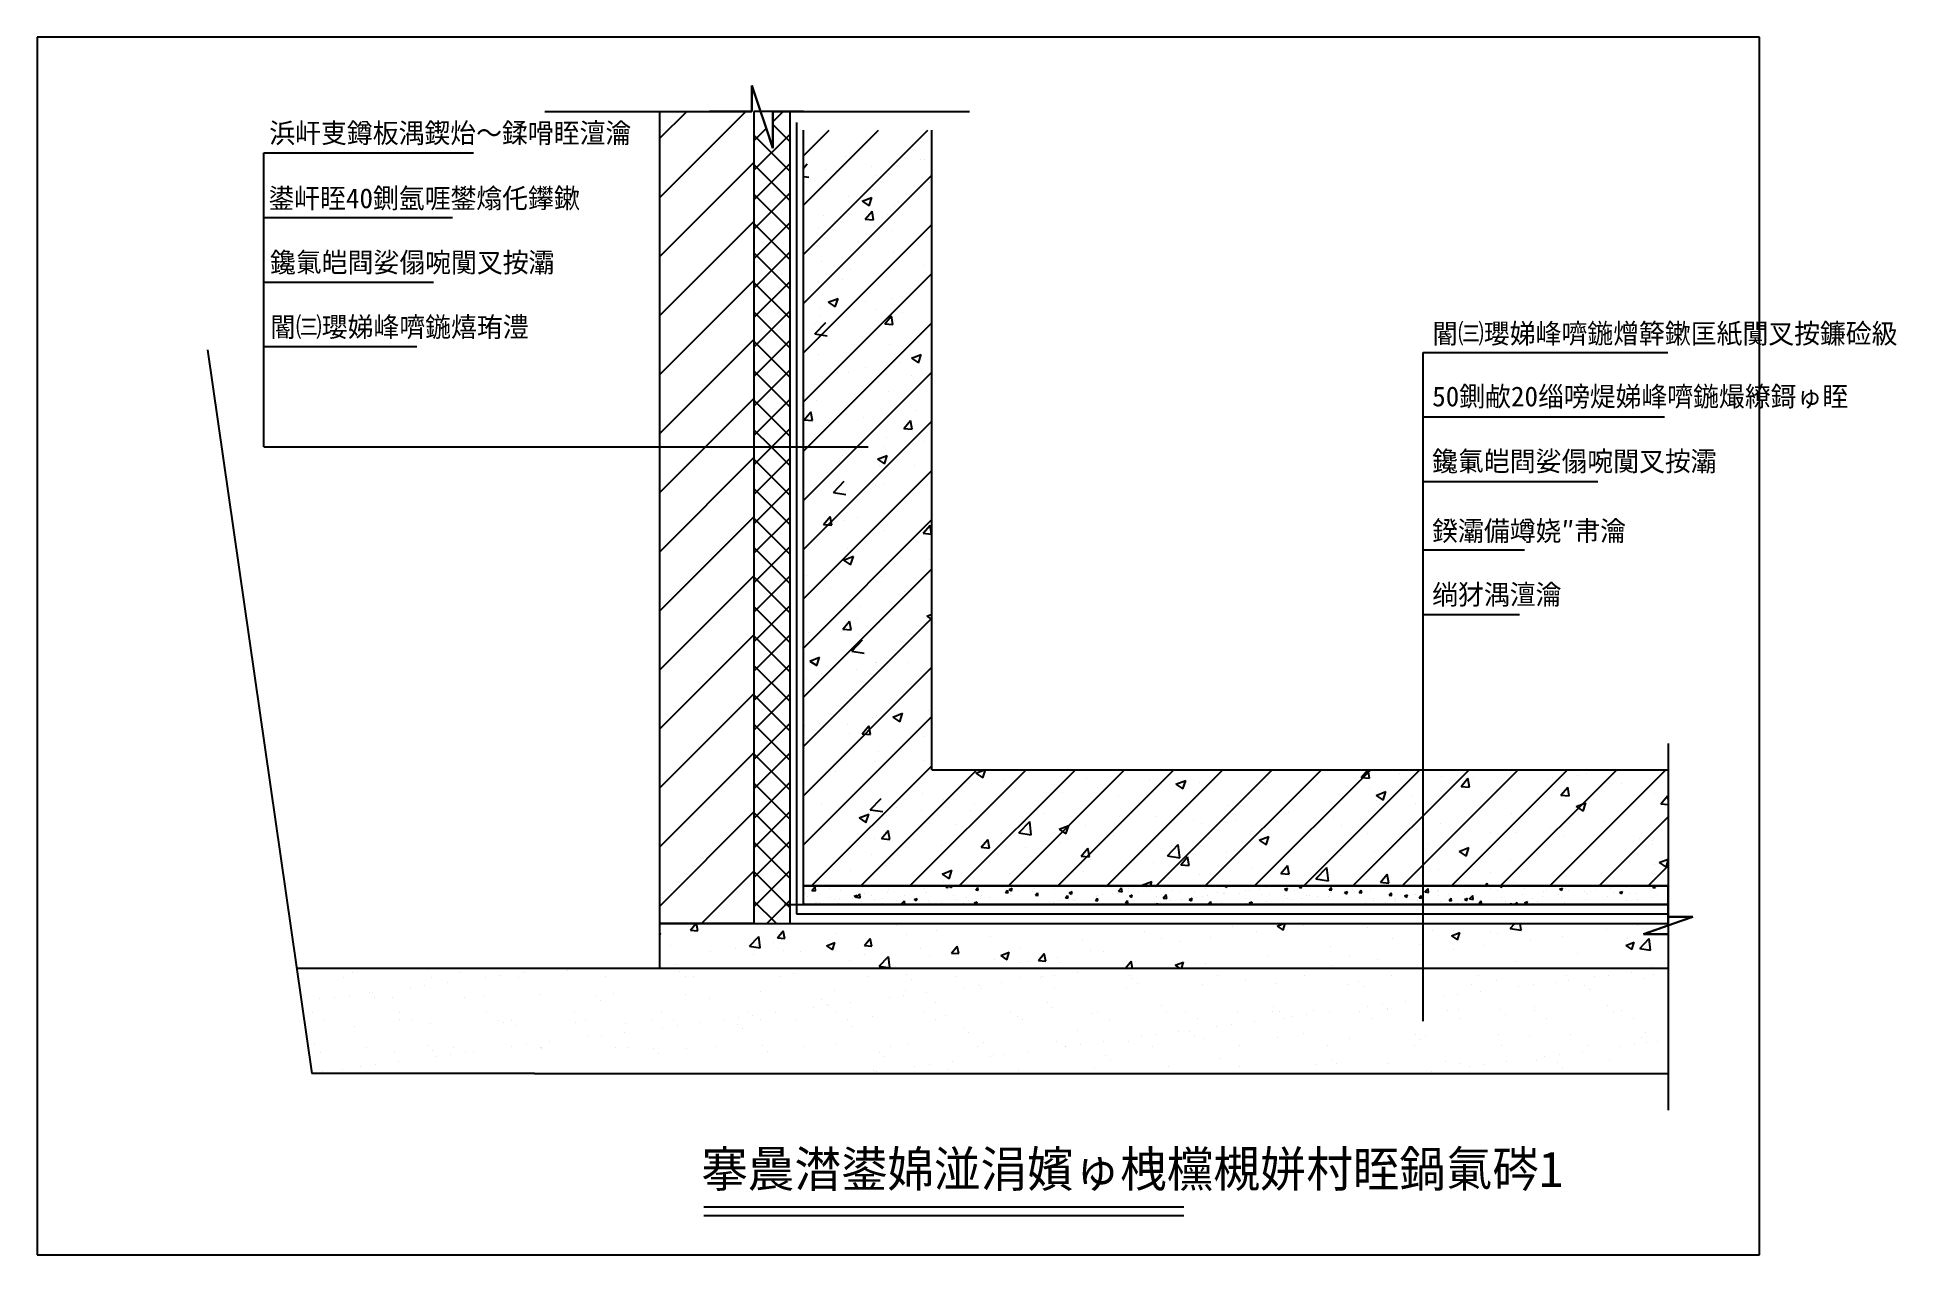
# Model space of a CAD drawing. Header units: metres. Extents: x 0 to 281, y 0 to 184.
import ezdxf

# ---------------------------------------------------------------- set-up
doc = ezdxf.new("R2010")
doc.units = ezdxf.units.M
doc.layers.add(' ', color=7, linetype='Continuous')

msp = doc.modelspace()

# ---------------------------------------------------------------- linework, layer by layer
at = {"layer": ' '}
for p, q in [((34.2, 166.24), (65.84, 166.24)), ((34.2, 121.88), (34.2, 166.24)), ((34.2, 156.5), (62.67, 156.5)), ((34.2, 146.77), (59.78, 146.77)), ((34.2, 137.03), (57.26, 137.03)), ((209.09, 136.16), (245.98, 136.16)), ((209.09, 35.25), (209.09, 136.16)), ((209.09, 126.43), (245.48, 126.43)), ((34.2, 121.88), (125.38, 121.88)), ((209.09, 116.69), (235.42, 116.69)), ((209.09, 106.34), (224.36, 106.34)), ((209.09, 96.6), (223.61, 96.6))]:
    msp.add_line(p, q, dxfattribs=at)
for p, q in [((259.82, 183.71), (0, 183.71)), ((0, 183.71), (0, 0)), ((259.82, 0), (259.82, 183.71)), ((107.83, 172.5), (107.83, 176.44)), ((107.83, 176.44), (110.98, 166.99)), ((109.91, 170.19), (107.83, 176.44)), ((107.83, 176.44), (107.83, 172.5)), ((76.58, 172.5), (107.83, 172.5)), ((93.94, 159.54), (106.92, 172.52)), ((93.94, 168.45), (98.01, 172.52)), ((93.94, 43.22), (93.94, 172.52)), ((104.24, 172.5), (101.4, 172.5)), ((107.07, 172.5), (104.24, 172.5)), ((107.83, 172.5), (107.07, 172.5)), ((108.12, 172.52), (108.12, 49.97)), ((108.12, 172.52), (108.12, 172.52)), ((113.6, 172.52), (108.12, 172.52)), ((108.12, 172.52), (108.12, 121.88)), ((108.12, 172.52), (108.12, 49.97)), ((109.2, 172.31), (109, 172.52)), ((110.98, 172.5), (140.65, 172.5)), ((110.98, 166.99), (110.98, 172.5)), ((110.98, 172.5), (110.98, 166.99)), ((112.75, 172.5), (110.98, 172.5)), ((110.98, 170.92), (112.56, 172.5)), ((115.59, 172.5), (112.75, 172.5)), ((113.6, 172.36), (113.46, 172.5)), ((113.6, 49.97), (113.6, 172.52)), ((113.6, 121.88), (113.6, 172.52)), ((108.12, 168.07), (109.99, 169.94)), ((108.12, 163.63), (113.6, 169.1)), ((113.6, 163.47), (108.12, 168.95)), ((110.98, 166.99), (109.91, 170.19)), ((113.6, 167.92), (110.98, 170.54)), ((114.57, 170.84), (114.57, 51.44)), ((115.59, 55.66), (115.59, 169.7)), ((115.59, 55.66), (115.59, 169.7)), ((115.59, 150.94), (134.34, 169.7)), ((115.59, 158.37), (126.92, 169.7)), ((115.59, 165.79), (119.49, 169.7)), ((126.61, 169.19), (126.61, 169.19)), ((134.96, 73.18), (134.96, 169.7)), ((121.99, 165.73), (121.99, 165.73)), ((93.94, 150.63), (108.12, 164.81)), ((108.12, 159.18), (113.6, 164.65)), ((113.6, 159.03), (108.12, 164.5)), ((115.59, 163.96), (116.18, 164.58)), ((115.59, 143.52), (134.96, 162.89)), ((118.86, 163.79), (118.86, 163.79)), ((120.58, 163.53), (120.58, 163.53)), ((125.83, 164.22), (125.83, 164.22)), ((126.42, 162.91), (126.42, 162.91)), ((129.65, 165.27), (129.65, 165.27)), ((133.2, 165.26), (133.2, 165.26)), ((133.79, 165.27), (133.79, 165.27)), ((108.12, 154.73), (113.6, 160.21)), ((113.6, 154.58), (108.12, 160.05)), ((115.59, 162.71), (116.41, 162.59)), ((134.63, 161.84), (134.63, 161.84)), ((122.38, 159.74), (122.38, 159.74)), ((124.46, 158.96), (125.93, 159.52)), ((124.46, 158.96), (125.5, 158.26)), ((124.93, 156.25), (125.95, 157.46)), ((125.5, 158.26), (125.93, 159.52)), ((126.19, 156.14), (125.95, 157.46)), ((129.39, 158.28), (129.39, 158.28)), ((93.94, 141.72), (108.12, 155.9)), ((108.12, 150.29), (113.6, 155.76)), ((113.6, 150.14), (108.12, 155.61)), ((115.59, 136.09), (134.96, 155.47)), ((117.81, 155.06), (117.81, 155.06)), ((118.61, 156.8), (118.61, 156.8)), ((120.31, 155.94), (120.31, 155.94)), ((124.93, 156.25), (126.19, 156.14)), ((128.26, 156.99), (128.26, 156.99)), ((129.02, 154.59), (129.02, 154.59)), ((108.12, 145.84), (113.6, 151.32)), ((113.6, 145.69), (108.12, 151.16)), ((118.35, 149.81), (118.35, 149.81)), ((122.74, 148.71), (122.74, 148.71)), ((129.13, 151.29), (129.13, 151.29)), ((133.76, 149.31), (133.76, 149.31)), ((93.94, 132.81), (108.12, 147)), ((108.12, 141.4), (113.6, 146.87)), ((113.6, 141.25), (108.12, 146.72)), ((115.59, 128.67), (134.96, 148.04)), ((121.51, 147.21), (121.51, 147.21)), ((119.35, 143.73), (120.82, 144.3)), ((119.35, 143.73), (120.39, 143.03)), ((120.39, 143.03), (120.82, 144.3)), ((124.93, 143.85), (124.93, 143.85)), ((128.88, 144.3), (128.88, 144.3)), ((108.12, 136.95), (113.6, 142.43)), ((113.6, 136.8), (108.12, 142.27)), ((115.59, 121.24), (134.96, 140.62)), ((117.21, 140.42), (117.21, 140.42)), ((117.33, 138.94), (118.97, 140.65)), ((118.1, 142.82), (118.1, 142.82)), ((118.15, 141.51), (118.15, 141.51)), ((126.54, 142.6), (126.54, 142.6)), ((127.85, 140.46), (128.86, 141.66)), ((127.85, 140.46), (129.1, 140.35)), ((129.1, 140.35), (128.86, 141.66)), ((129.36, 141.03), (129.36, 141.03)), ((130.48, 142.17), (130.48, 142.17)), ((93.94, 123.9), (108.12, 138.09)), ((108.12, 132.51), (113.6, 137.98)), ((113.6, 132.36), (108.12, 137.83)), ((117.33, 138.94), (119.2, 138.65)), ((25.67, 136.55), (41.42, 27.35)), ((117.84, 135.83), (117.84, 135.83)), ((128.62, 137.31), (128.62, 137.31)), ((131.88, 135.28), (133.35, 135.84)), ((131.88, 135.28), (132.93, 134.57)), ((132.93, 134.57), (133.35, 135.84)), ((134.56, 135.25), (134.56, 135.25)), ((108.12, 128.06), (113.6, 133.54)), ((113.6, 127.91), (108.12, 133.38)), ((115.59, 113.82), (134.96, 133.19)), ((120.75, 133.18), (120.75, 133.18)), ((122.32, 133.15), (122.32, 133.15)), ((124.95, 133.89), (124.95, 133.89)), ((130.21, 134.58), (130.21, 134.58)), ((131.97, 132.71), (131.97, 132.71)), ((93.94, 114.99), (108.12, 129.18)), ((108.12, 123.62), (113.6, 129.09)), ((115.59, 129.02), (115.71, 129.07)), ((115.59, 128.7), (115.71, 129.07)), ((128.37, 130.32), (128.37, 130.32)), ((113.6, 123.46), (108.12, 128.94)), ((115.7, 125.98), (116.71, 127.18)), ((116.95, 125.87), (116.71, 127.18)), ((117.59, 128.84), (117.59, 128.84)), ((124.68, 126.3), (124.68, 126.3)), ((132.64, 127.34), (132.64, 127.34)), ((110.73, 121.88), (108.12, 124.49)), ((110.84, 121.88), (113.6, 124.65)), ((115.59, 106.4), (134.96, 125.77)), ((115.7, 125.98), (116.95, 125.87)), ((119.43, 125.6), (119.43, 125.6)), ((130.76, 124.66), (131.77, 125.87)), ((130.76, 124.66), (132.02, 124.55)), ((132.02, 124.55), (131.77, 125.87)), ((108.12, 119.17), (110.84, 121.88)), ((108.12, 121.88), (113.6, 121.88)), ((113.6, 119.02), (110.73, 121.88)), ((116.67, 122.45), (116.67, 122.45)), ((117.33, 121.85), (117.33, 121.85)), ((127.88, 121.98), (127.88, 121.98)), ((128.11, 123.33), (128.11, 123.33)), ((133.7, 122.72), (133.7, 122.72)), ((93.94, 106.08), (108.12, 120.27)), ((108.12, 114.73), (113.6, 120.2)), ((113.6, 114.57), (108.12, 120.05)), ((115.59, 98.97), (134.96, 118.34)), ((119.16, 118.01), (119.16, 118.01)), ((121.09, 119.63), (121.09, 119.63)), ((121.45, 120.62), (121.45, 120.62)), ((126.77, 120.05), (128.24, 120.61)), ((126.77, 120.05), (127.82, 119.34)), ((127.11, 119.06), (127.11, 119.06)), ((127.82, 119.34), (128.24, 120.61)), ((132.3, 119.15), (132.3, 119.15)), ((108.12, 110.28), (113.6, 115.76)), ((113.6, 110.13), (108.12, 115.6)), ((120.11, 115.01), (121.75, 116.72)), ((126.48, 116.01), (126.48, 116.01)), ((127.86, 116.34), (127.86, 116.34)), ((117.08, 114.86), (117.08, 114.86)), ((120.11, 115.01), (121.98, 114.72)), ((134.85, 112.52), (134.85, 112.52)), ((93.94, 97.17), (108.12, 111.36)), ((108.12, 105.84), (113.6, 111.31)), ((113.6, 105.68), (108.12, 111.16)), ((115.59, 91.55), (134.96, 110.92)), ((118.61, 110.18), (119.63, 111.39)), ((118.61, 110.18), (119.87, 110.07)), ((119.87, 110.07), (119.63, 111.39)), ((121.59, 110.78), (121.59, 110.78)), ((123.7, 111.3), (123.7, 111.3)), ((133.68, 108.86), (134.69, 110.07)), ((134.93, 108.75), (134.69, 110.07)), ((134.91, 110.83), (134.91, 110.83)), ((108.12, 101.39), (113.6, 106.87)), ((113.6, 101.24), (108.12, 106.71)), ((116.82, 107.87), (116.82, 107.87)), ((127.6, 109.35), (127.6, 109.35)), ((133.68, 108.86), (134.93, 108.75)), ((134.5, 108.66), (134.5, 108.66)), ((121.66, 104.82), (123.13, 105.39)), ((121.66, 104.82), (122.71, 104.12)), ((122.26, 106.55), (122.26, 106.55)), ((122.71, 104.12), (123.13, 105.38)), ((129.33, 104.24), (129.33, 104.24)), ((134.58, 104.93), (134.58, 104.93)), ((93.94, 88.26), (108.12, 102.45)), ((108.12, 96.95), (113.6, 102.42)), ((113.6, 96.79), (108.12, 102.27)), ((115.59, 84.12), (134.96, 103.5)), ((116.06, 102.5), (116.06, 102.5)), ((127.35, 102.35), (127.35, 102.35)), ((116.56, 100.88), (116.56, 100.88)), ((119.61, 100.57), (119.61, 100.57)), ((130.82, 100.1), (130.82, 100.1)), ((108.12, 92.5), (113.6, 97.98)), ((113.6, 92.35), (108.12, 97.82)), ((115.59, 76.7), (134.96, 96.07)), ((121.53, 94.39), (122.54, 95.59)), ((122.78, 94.28), (122.54, 95.59)), ((123.8, 95.96), (123.8, 95.96)), ((124.04, 97.75), (124.04, 97.75)), ((129.06, 96.65), (129.06, 96.65)), ((133.64, 96.13), (133.64, 96.13)), ((134.2, 96.37), (134.96, 96.66)), ((134.2, 96.37), (134.96, 95.85)), ((93.94, 79.35), (108.12, 93.54)), ((108.12, 88.06), (113.6, 93.53)), ((113.6, 87.9), (108.12, 93.38)), ((116.31, 93.89), (116.31, 93.89)), ((121.39, 94.02), (121.39, 94.02)), ((121.53, 94.39), (122.78, 94.28)), ((122.9, 91.08), (124.53, 92.78)), ((127.09, 95.36), (127.09, 95.36)), ((116.55, 89.59), (118.02, 90.16)), ((117.6, 88.89), (118.02, 90.16)), ((122.9, 91.08), (124.77, 90.79)), ((108.12, 83.61), (113.6, 89.08)), ((113.6, 83.46), (108.12, 88.93)), ((115.59, 69.27), (134.96, 88.65)), ((116.55, 89.59), (117.6, 88.89)), ((118.28, 87.68), (118.28, 87.68)), ((123.53, 88.37), (123.53, 88.37)), ((126.42, 89.41), (126.42, 89.41)), ((126.64, 89.42), (126.64, 89.42)), ((126.84, 88.37), (126.84, 88.37)), ((131.49, 89.42), (131.49, 89.42)), ((93.94, 70.44), (108.12, 84.63)), ((108.12, 79.17), (113.6, 84.64)), ((113.6, 79.01), (108.12, 84.49)), ((116.05, 86.89), (116.05, 86.89)), ((126.58, 81.38), (126.58, 81.38)), ((129.09, 81.14), (130.56, 81.7)), ((130.13, 80.43), (130.56, 81.7)), ((134.44, 82.06), (134.44, 82.06)), ((108.12, 74.72), (113.6, 80.19)), ((113.6, 74.57), (108.12, 80.04)), ((115.59, 61.85), (134.96, 81.22)), ((115.8, 79.9), (115.8, 79.9)), ((118.01, 80.09), (118.01, 80.09)), ((122.19, 79.96), (122.19, 79.96)), ((122.55, 78.69), (122.55, 78.69)), ((124.44, 78.59), (125.45, 79.8)), ((124.44, 78.59), (125.7, 78.48)), ((125.7, 78.48), (125.45, 79.8)), ((125.96, 81.13), (125.96, 81.13)), ((129.09, 81.14), (130.13, 80.43)), ((108.12, 70.28), (113.6, 75.75)), ((115.77, 76.34), (115.77, 76.34)), ((126.98, 75.87), (126.98, 75.87)), ((133.76, 78.22), (133.76, 78.22)), ((246.06, 77.14), (246.06, 51.01)), ((93.94, 61.53), (108.12, 75.72)), ((113.6, 70.12), (108.12, 75.6)), ((116.82, 55.66), (134.96, 73.8)), ((124.25, 55.66), (141.77, 73.18)), ((126.33, 74.39), (126.33, 74.39)), ((131.67, 55.66), (149.19, 73.18)), ((133.7, 74.6), (133.7, 74.6)), ((134.96, 73.18), (246.06, 73.18)), ((139.1, 55.66), (156.62, 73.18)), ((141.62, 72.68), (142.92, 73.18)), ((142.67, 71.98), (143.07, 73.18)), ((146.52, 55.66), (164.04, 73.18)), ((153.95, 55.66), (171.47, 73.18)), ((161.37, 55.66), (178.89, 73.18)), ((168.79, 55.66), (186.32, 73.18)), ((168.97, 73.14), (168.97, 73.14)), ((176.22, 55.66), (193.74, 73.18)), ((183.64, 55.66), (201.17, 73.18)), ((191.07, 55.66), (208.59, 73.18)), ((194.24, 73.03), (194.24, 73.03)), ((198.49, 55.66), (216.01, 73.18)), ((199.75, 72), (200.74, 73.18)), ((201.01, 71.89), (200.77, 73.18)), ((205.92, 55.66), (223.44, 73.18)), ((213.34, 55.66), (230.86, 73.18)), ((220.77, 55.66), (238.29, 73.18)), ((228.19, 55.66), (245.71, 73.18)), ((108.12, 65.83), (113.6, 71.3)), ((113.6, 65.68), (108.12, 71.15)), ((120.44, 72.85), (120.44, 72.85)), ((141.62, 72.68), (142.67, 71.98)), ((145.82, 71.64), (145.82, 71.64)), ((147.58, 70.32), (147.58, 70.32)), ((158.37, 71.8), (158.37, 71.8)), ((159.91, 70.49), (159.91, 70.49)), ((167.86, 71.54), (167.86, 71.54)), ((171.8, 71), (173.27, 71.57)), ((171.8, 71), (172.85, 70.3)), ((172.85, 70.3), (173.27, 71.56)), ((175.35, 71.23), (175.35, 71.23)), ((199.75, 72), (201.01, 71.89)), ((201.02, 70.55), (201.02, 70.55)), ((205.45, 72.55), (205.45, 72.55)), ((211.92, 72.12), (211.92, 72.12)), ((214.82, 70.68), (215.83, 71.89)), ((214.82, 70.68), (216.07, 70.57)), ((215.28, 70.23), (215.28, 70.23)), ((216.07, 70.57), (215.83, 71.89)), ((216.66, 72.08), (216.66, 72.08)), ((220.11, 70.19), (220.11, 70.19)), ((227.87, 71.61), (227.87, 71.61)), ((228.54, 71.97), (228.54, 71.97)), ((229.88, 69.36), (230.89, 70.57)), ((231.13, 69.25), (230.89, 70.57)), ((232.35, 72.29), (232.35, 72.29)), ((233.8, 72.66), (233.8, 72.66)), ((239.08, 71.13), (239.08, 71.13)), ((118.37, 68.02), (118.37, 68.02)), ((121.33, 67.43), (121.33, 67.43)), ((125.68, 67.15), (127.32, 68.85)), ((126.07, 67.4), (126.07, 67.4)), ((129.58, 67.54), (129.58, 67.54)), ((133.57, 69.53), (133.57, 69.53)), ((136.68, 68.75), (136.68, 68.75)), ((141.39, 68.05), (141.39, 68.05)), ((154.65, 69.8), (154.65, 69.8)), ((163.1, 69.13), (163.1, 69.13)), ((179.63, 67.73), (179.63, 67.73)), ((190.41, 69.21), (190.41, 69.21)), ((201.98, 69.32), (203.45, 69.88)), ((201.98, 69.32), (203.03, 68.61)), ((202.07, 68.49), (202.07, 68.49)), ((203.03, 68.61), (203.45, 69.88)), ((207.33, 69.18), (207.33, 69.18)), ((207.86, 68.09), (207.86, 68.09)), ((229.88, 69.36), (231.13, 69.25)), ((232.16, 67.64), (233.63, 68.2)), ((232.16, 67.64), (233.21, 66.93)), ((233.06, 67.96), (233.06, 67.96)), ((233.21, 66.93), (233.63, 68.2)), ((243.96, 69.53), (243.96, 69.53)), ((244.94, 68.05), (245.95, 69.25)), ((244.94, 68.05), (246.06, 67.95)), ((246.06, 68.68), (245.95, 69.25)), ((93.94, 52.62), (108.12, 66.81)), ((108.12, 61.39), (113.6, 66.86)), ((113.6, 61.23), (108.12, 66.71)), ((123.98, 65.91), (125.45, 66.47)), ((123.98, 65.91), (125.02, 65.21)), ((125.02, 65.2), (125.45, 66.47)), ((125.68, 67.15), (127.55, 66.86)), ((128.18, 66.31), (128.18, 66.31)), ((133.43, 67.01), (133.43, 67.01)), ((138.61, 64.92), (138.61, 64.92)), ((140.79, 67.07), (140.79, 67.07)), ((148.1, 63.67), (149.73, 65.37)), ((149.96, 63.38), (149.73, 65.37)), ((150.85, 67.03), (150.85, 67.03)), ((152, 66.6), (152, 66.6)), ((154.16, 64.23), (155.63, 64.79)), ((155.2, 63.52), (155.63, 64.79)), ((158.11, 64.81), (158.11, 64.81)), ((163.21, 66.12), (163.21, 66.12)), ((168.72, 66.15), (168.72, 66.15)), ((174.42, 65.65), (174.42, 65.65)), ((175.6, 65), (175.6, 65)), ((180.86, 65.69), (180.86, 65.69)), ((185.63, 65.17), (185.63, 65.17)), ((188.81, 66.74), (188.81, 66.74)), ((195.61, 65.98), (195.61, 65.98)), ((196.84, 64.7), (196.84, 64.7)), ((211.67, 65.13), (211.67, 65.13)), ((222.45, 66.61), (222.45, 66.61)), ((235.62, 55.66), (246.06, 66.1)), ((236.23, 65.43), (236.23, 65.43)), ((108.12, 56.94), (113.6, 62.41)), ((113.6, 56.79), (108.12, 62.26)), ((126.36, 62.82), (126.36, 62.82)), ((127.35, 62.79), (128.37, 64)), ((127.35, 62.79), (128.61, 62.68)), ((128.61, 62.68), (128.37, 64)), ((136.42, 61.75), (136.42, 61.75)), ((142.42, 61.48), (143.43, 62.68)), ((143.67, 61.37), (143.43, 62.68)), ((147.33, 63.33), (147.33, 63.33)), ((148.1, 63.67), (149.96, 63.38)), ((154.16, 64.23), (155.2, 63.52)), ((154.38, 62.21), (154.38, 62.21)), ((162.34, 63.26), (162.34, 63.26)), ((170.51, 60.19), (172.14, 61.9)), ((171.12, 61.78), (171.12, 61.78)), ((172.37, 59.9), (172.14, 61.9)), ((183.37, 63.88), (183.37, 63.88)), ((184.34, 62.55), (185.81, 63.11)), ((184.34, 62.55), (185.38, 61.84)), ((185.38, 61.84), (185.81, 63.11)), ((190.15, 62.21), (190.15, 62.21)), ((200.76, 63.56), (200.76, 63.56)), ((208.06, 64.23), (208.06, 64.23)), ((209.76, 61.94), (209.76, 61.94)), ((219.27, 63.75), (219.27, 63.75)), ((223.02, 63.69), (223.02, 63.69)), ((228.28, 64.38), (228.28, 64.38)), ((230.48, 63.28), (230.48, 63.28)), ((241.69, 62.81), (241.69, 62.81)), ((243.71, 62.54), (243.71, 62.54)), ((243.73, 61.86), (243.73, 61.86)), ((125.81, 60.41), (125.81, 60.41)), ((135.86, 59.77), (135.86, 59.77)), ((142.42, 61.48), (143.67, 61.37)), ((149.13, 61.52), (149.13, 61.52)), ((157.48, 60.16), (158.49, 61.36)), ((157.48, 60.16), (158.73, 60.05)), ((158.73, 60.05), (158.49, 61.36)), ((158.87, 59.68), (158.87, 59.68)), ((168.46, 59.16), (168.46, 59.16)), ((170.51, 60.19), (172.37, 59.9)), ((172.54, 58.84), (173.55, 60.05)), ((173.8, 58.73), (173.55, 60.05)), ((179.37, 60.74), (179.37, 60.74)), ((196.55, 60.2), (196.55, 60.2)), ((201.8, 60.9), (201.8, 60.9)), ((214.52, 60.86), (215.99, 61.43)), ((214.52, 60.86), (215.56, 60.16)), ((215.56, 60.16), (215.99, 61.43)), ((222.19, 59.62), (222.19, 59.62)), ((231.49, 59.76), (231.49, 59.76)), ((232.8, 60.97), (232.8, 60.97)), ((244.7, 59.18), (246.06, 59.7)), ((244.7, 59.18), (245.74, 58.48)), ((245.74, 58.48), (246.06, 59.42)), ((100.2, 49.97), (108.12, 57.9)), ((108.12, 52.49), (113.6, 57.97)), ((113.6, 52.34), (108.12, 57.81)), ((122.65, 58.03), (122.65, 58.03)), ((125.49, 56.81), (125.49, 56.81)), ((127.91, 58.72), (127.91, 58.72)), ((136.51, 57.45), (137.98, 58.02)), ((136.51, 57.45), (137.56, 56.75)), ((136.7, 56.34), (136.7, 56.34)), ((137.56, 56.75), (137.98, 58.02)), ((146.63, 57.57), (146.63, 57.57)), ((147.07, 56.34), (147.07, 56.34)), ((157.86, 57.82), (157.86, 57.82)), ((166.69, 55.77), (168.16, 56.34)), ((167.94, 55.66), (168.16, 56.34)), ((170.07, 56.72), (170.07, 56.72)), ((172.54, 58.84), (173.8, 58.73)), ((175.33, 57.41), (175.33, 57.41)), ((183.28, 58.46), (183.28, 58.46)), ((187.6, 57.52), (188.62, 58.73)), ((187.6, 57.52), (188.86, 57.41)), ((188.86, 57.41), (188.62, 58.73)), ((192.92, 56.72), (194.55, 58.42)), ((192.92, 56.72), (194.79, 56.43)), ((194.79, 56.43), (194.56, 58.42)), ((200.5, 56.57), (200.5, 56.57)), ((202.67, 56.2), (203.68, 57.41)), ((202.67, 56.2), (203.92, 56.09)), ((203.92, 56.09), (203.68, 57.41)), ((211.41, 58.14), (211.41, 58.14)), ((219.24, 57.66), (219.24, 57.66)), ((230.71, 57.15), (230.71, 57.15)), ((243.04, 55.66), (246.06, 58.68)), ((243.97, 58.89), (243.97, 58.89)), ((111.52, 49.97), (108.12, 53.37)), ((110.05, 49.97), (113.6, 53.52)), ((246.06, 55.66), (115.59, 55.66)), ((115.59, 55.66), (246.06, 55.66)), ((115.59, 52.83), (115.59, 55.66)), ((115.92, 54.58), (115.92, 54.58)), ((116.25, 54.05), (116.25, 54.05)), ((116.88, 54.99), (117.37, 55.5)), ((116.88, 54.99), (117.44, 54.9)), ((117.44, 54.9), (117.37, 55.5)), ((117.98, 54.54), (117.98, 54.54)), ((118.03, 55.51), (118.03, 55.51)), ((119.6, 55.21), (119.6, 55.21)), ((119.61, 53.91), (119.61, 53.91)), ((120.33, 53.54), (120.33, 53.54)), ((121.11, 53.83), (121.11, 53.83)), ((121.25, 55.01), (121.25, 55.01)), ((122.98, 53.77), (122.98, 53.77)), ((123.25, 54.11), (123.69, 54.28)), ((123.25, 54.11), (123.56, 53.9)), ((123.56, 53.9), (123.69, 54.28)), ((123.61, 53.95), (124.1, 54.46)), ((123.61, 53.95), (124.17, 53.86)), ((124.17, 53.86), (124.1, 54.46)), ((124.31, 54.07), (124.31, 54.07)), ((124.41, 53.35), (124.41, 53.35)), ((124.48, 55.45), (124.48, 55.45)), ((124.78, 54.46), (124.78, 54.46)), ((125.89, 54.27), (125.89, 54.27)), ((126.34, 53.62), (126.34, 53.62)), ((127.59, 53.76), (127.59, 53.76)), ((128.28, 54.59), (128.28, 54.59)), ((128.45, 55.09), (128.45, 55.09)), ((129.7, 53.48), (129.7, 53.48)), ((130.33, 52.91), (130.82, 53.42)), ((130.89, 52.83), (130.82, 53.42)), ((130.86, 54.23), (130.86, 54.23)), ((132.25, 55.11), (132.25, 55.11)), ((132.3, 53.6), (132.74, 53.77)), ((132.3, 53.6), (132.62, 53.39)), ((132.62, 53.39), (132.74, 53.77)), ((133.07, 53.34), (133.07, 53.34)), ((133.83, 55.32), (133.83, 55.32)), ((134.1, 54.67), (134.1, 54.67)), ((134.53, 53.51), (134.53, 53.51)), ((136.22, 55.63), (136.22, 55.63)), ((137.06, 55.45), (137.23, 55.66)), ((137.06, 55.45), (137.43, 55.42)), ((137.28, 55.08), (137.28, 55.08)), ((137.43, 55.42), (137.39, 55.66)), ((137.6, 55.64), (137.65, 55.66)), ((137.6, 55.64), (137.91, 55.43)), ((137.91, 55.43), (137.99, 55.66)), ((138.21, 54.14), (138.21, 54.14)), ((138.54, 53.67), (138.54, 53.67)), ((140.12, 53.88), (140.12, 53.88)), ((140.47, 53.45), (140.47, 53.45)), ((140.55, 55.55), (140.55, 55.55)), ((141.58, 55.05), (141.88, 55.42)), ((141.58, 55.05), (141.95, 55.02)), ((141.95, 55.02), (141.88, 55.41)), ((141.88, 54.77), (141.88, 54.77)), ((142.5, 54.19), (142.5, 54.19)), ((143.71, 53.9), (143.71, 53.9)), ((145.56, 55.4), (145.56, 55.4)), ((146.09, 54.66), (146.4, 55.02)), ((146.09, 54.66), (146.47, 54.62)), ((146.47, 54.62), (146.4, 55.02)), ((146.48, 54.72), (146.48, 54.72)), ((146.65, 55.13), (147.09, 55.3)), ((146.65, 55.13), (146.96, 54.92)), ((146.89, 54.3), (146.89, 54.3)), ((146.96, 54.92), (147.09, 55.3)), ((147.91, 55.86), (147.91, 55.86)), ((148.06, 54.93), (148.06, 54.93)), ((150.16, 54.77), (150.16, 54.77)), ((150.44, 55.24), (150.44, 55.24)), ((150.61, 54.26), (150.92, 54.62)), ((150.61, 54.26), (150.99, 54.23)), ((150.99, 54.23), (150.92, 54.62)), ((153.4, 55.22), (153.4, 55.22)), ((154.34, 53.49), (154.34, 53.49)), ((155.13, 53.87), (155.44, 54.23)), ((155.13, 53.87), (155.51, 53.83)), ((155.51, 53.83), (155.44, 54.23)), ((155.7, 54.63), (156.14, 54.8)), ((155.7, 54.63), (156.02, 54.42)), ((156.02, 54.42), (156.14, 54.8)), ((156.32, 53.54), (156.32, 53.54)), ((156.5, 53.52), (156.5, 53.52)), ((156.58, 55.62), (156.58, 55.62)), ((156.73, 53.8), (156.73, 53.8)), ((157.84, 55.56), (157.84, 55.56)), ((159.65, 53.47), (159.95, 53.83)), ((159.65, 53.47), (160.03, 53.44)), ((159.78, 53.99), (159.78, 53.99)), ((160.03, 53.44), (159.95, 53.83)), ((159.99, 54.17), (159.99, 54.17)), ((160.71, 54.32), (160.71, 54.32)), ((161.2, 55.42), (161.2, 55.42)), ((162.29, 54.53), (162.29, 54.53)), ((163.01, 54.44), (163.01, 54.44)), ((163.11, 54.87), (163.6, 55.38)), ((163.11, 54.87), (163.67, 54.78)), ((163.67, 54.78), (163.6, 55.38)), ((163.67, 54.8), (163.67, 54.8)), ((164.17, 53.08), (164.47, 53.44)), ((164.55, 53.04), (164.47, 53.44)), ((164.56, 55.28), (164.56, 55.28)), ((164.67, 54.85), (164.67, 54.85)), ((164.76, 54.12), (165.2, 54.29)), ((164.76, 54.12), (165.07, 53.91)), ((165.07, 53.91), (165.2, 54.29)), ((165.18, 53.42), (165.18, 53.42)), ((166.19, 54.84), (166.19, 54.84)), ((166.69, 55.77), (166.86, 55.66)), ((167.34, 55.43), (167.34, 55.43)), ((167.92, 55.14), (167.92, 55.14)), ((168.65, 55.37), (168.65, 55.37)), ((168.85, 54.05), (168.85, 54.05)), ((169.46, 55.31), (169.46, 55.31)), ((169.84, 53.83), (170.33, 54.34)), ((169.84, 53.83), (170.4, 53.74)), ((170.23, 55.58), (170.23, 55.58)), ((170.4, 53.74), (170.33, 54.34)), ((170.96, 53.41), (170.96, 53.41)), ((171.29, 55), (171.29, 55)), ((172.52, 54.68), (172.52, 54.68)), ((172.62, 53.66), (172.62, 53.66)), ((173.81, 53.62), (174.25, 53.79)), ((173.81, 53.62), (174.12, 53.41)), ((174.12, 53.41), (174.25, 53.79)), ((174.65, 54.85), (174.65, 54.85)), ((174.93, 53.93), (174.93, 53.93)), ((175.8, 54.06), (175.8, 54.06)), ((176.2, 55.31), (176.2, 55.31)), ((176.51, 54.14), (176.51, 54.14)), ((178.01, 54.71), (178.01, 54.71)), ((178.9, 54.45), (178.9, 54.45)), ((179.08, 54.54), (179.08, 54.54)), ((179.1, 55.65), (179.13, 55.66)), ((179.1, 55.65), (179.42, 55.44)), ((179.42, 55.44), (179.49, 55.66)), ((181.38, 54.57), (181.38, 54.57)), ((182.28, 53.73), (182.28, 53.73)), ((182.31, 54.98), (182.31, 54.98)), ((182.88, 54.98), (182.88, 54.98)), ((184.45, 55.18), (184.45, 55.18)), ((184.74, 54.43), (184.74, 54.43)), ((185.49, 55.38), (185.49, 55.38)), ((185.95, 54.36), (185.95, 54.36)), ((186.84, 55.5), (186.84, 55.5)), ((188.1, 54.28), (188.1, 54.28)), ((188.16, 55.15), (188.6, 55.32)), ((188.16, 55.15), (188.47, 54.93)), ((188.47, 54.93), (188.6, 55.31)), ((188.69, 53.76), (188.69, 53.76)), ((189.16, 53.54), (189.16, 53.54)), ((189.63, 54.99), (189.63, 54.99)), ((190.41, 55.44), (190.59, 55.66)), ((190.41, 55.44), (190.78, 55.41)), ((190.78, 55.41), (190.74, 55.66)), ((190.74, 53.75), (190.74, 53.75)), ((191.47, 54.14), (191.47, 54.14)), ((191.92, 54.2), (191.92, 54.2)), ((193.12, 54.06), (193.12, 54.06)), ((193.3, 55.63), (193.3, 55.63)), ((194.83, 54), (194.83, 54)), ((194.93, 55.05), (195.23, 55.41)), ((194.93, 55.05), (195.3, 55.01)), ((195.11, 54.6), (195.11, 54.6)), ((195.3, 55.01), (195.23, 55.41)), ((197.1, 54.58), (197.1, 54.58)), ((197.21, 54.64), (197.65, 54.81)), ((197.21, 54.64), (197.53, 54.43)), ((197.53, 54.43), (197.65, 54.81)), ((198.19, 53.86), (198.19, 53.86)), ((198.38, 55.08), (198.38, 55.08)), ((198.68, 54.79), (198.68, 54.79)), ((199.45, 54.65), (199.75, 55.01)), ((199.45, 54.65), (199.82, 54.62)), ((199.82, 54.62), (199.75, 55.01)), ((201.07, 55.1), (201.07, 55.1)), ((201.54, 53.42), (201.54, 53.42)), ((201.56, 53.72), (201.56, 53.72)), ((201.61, 55.52), (201.61, 55.52)), ((203.96, 54.26), (204.27, 54.62)), ((203.96, 54.26), (204.34, 54.22)), ((204.06, 53.76), (204.06, 53.76)), ((204.34, 54.22), (204.27, 54.62)), ((204.72, 53.83), (204.72, 53.83)), ((204.92, 53.57), (204.92, 53.57)), ((204.96, 53.35), (204.96, 53.35)), ((205.04, 55.63), (205.04, 55.63)), ((206.27, 54.14), (206.71, 54.31)), ((206.27, 54.14), (206.58, 53.93)), ((206.58, 53.93), (206.71, 54.31)), ((207.35, 53.67), (207.35, 53.67)), ((207.74, 54.39), (207.74, 54.39)), ((207.99, 54.3), (207.99, 54.3)), ((208.28, 53.43), (208.28, 53.43)), ((208.48, 53.86), (208.79, 54.22)), ((208.48, 53.86), (208.86, 53.83)), ((208.86, 53.83), (208.79, 54.22)), ((209.34, 54.75), (209.83, 55.26)), ((209.34, 54.75), (209.9, 54.67)), ((209.9, 54.66), (209.83, 55.26)), ((211.22, 54.74), (211.22, 54.74)), ((211.33, 54.19), (211.33, 54.19)), ((211.41, 55.02), (211.41, 55.02)), ((212.91, 54.4), (212.91, 54.4)), ((212.92, 53.64), (212.92, 53.64)), ((213, 53.47), (213.31, 53.83)), ((213, 53.47), (213.38, 53.43)), ((213.38, 53.43), (213.31, 53.83)), ((214.23, 55.65), (214.23, 55.65)), ((214.41, 55.15), (214.41, 55.15)), ((215.08, 55.65), (215.08, 55.65)), ((215.29, 54.71), (215.29, 54.71)), ((215.32, 53.63), (215.76, 53.8)), ((215.32, 53.63), (215.63, 53.42)), ((215.63, 53.42), (215.76, 53.8)), ((216.07, 53.71), (216.56, 54.22)), ((216.07, 53.71), (216.63, 53.62)), ((216.63, 53.62), (216.56, 54.22)), ((216.59, 54.27), (216.59, 54.27)), ((217.52, 53.07), (217.82, 53.43)), ((217.59, 55.5), (217.59, 55.5)), ((217.6, 53.52), (217.6, 53.52)), ((217.68, 55.62), (217.68, 55.62)), ((217.9, 53.04), (217.82, 53.43)), ((218.38, 55.66), (218.74, 56.09)), ((218.82, 55.66), (218.74, 56.09)), ((219.27, 55.24), (219.27, 55.24)), ((220.27, 54.9), (220.27, 54.9)), ((220.62, 55.66), (220.93, 55.45)), ((220.84, 53.96), (220.84, 53.96)), ((220.85, 55.44), (220.85, 55.44)), ((220.93, 55.45), (221, 55.66)), ((220.95, 55.36), (220.95, 55.36)), ((222.75, 56.1), (222.75, 56.1)), ((223.94, 55.53), (223.94, 55.53)), ((224.02, 54.37), (224.02, 54.37)), ((224.32, 55.22), (224.32, 55.22)), ((225.56, 53.8), (225.56, 53.8)), ((226.35, 53.32), (226.35, 53.32)), ((227.13, 54), (227.13, 54)), ((227.29, 54.84), (227.29, 54.84)), ((227.68, 55.08), (227.68, 55.08)), ((229.52, 54.32), (229.52, 54.32)), ((229.67, 55.16), (230.11, 55.33)), ((229.67, 55.16), (229.98, 54.95)), ((229.98, 54.95), (230.11, 55.33)), ((230.02, 53.95), (230.02, 53.95)), ((230.53, 55.28), (230.53, 55.28)), ((231.04, 54.94), (231.04, 54.94)), ((233.08, 55.64), (233.08, 55.64)), ((233.5, 54.84), (233.5, 54.84)), ((233.63, 53.59), (233.63, 53.59)), ((233.7, 54.58), (233.7, 54.58)), ((234.4, 54.79), (234.4, 54.79)), ((235.07, 55.05), (235.07, 55.05)), ((236.44, 55.5), (236.44, 55.5)), ((236.9, 54.06), (236.9, 54.06)), ((237.37, 55.22), (237.37, 55.22)), ((237.46, 55.36), (237.46, 55.36)), ((237.77, 54.65), (237.77, 54.65)), ((238.72, 54.65), (239.16, 54.82)), ((238.72, 54.65), (239.03, 54.44)), ((239.03, 54.44), (239.16, 54.82)), ((239.78, 53.4), (239.78, 53.4)), ((239.8, 55.36), (239.8, 55.36)), ((240.14, 54.51), (240.14, 54.51)), ((241.13, 54.51), (241.13, 54.51)), ((241.36, 53.61), (241.36, 53.61)), ((243.17, 55.21), (243.17, 55.21)), ((243.32, 54.91), (243.32, 54.91)), ((243.75, 53.92), (243.75, 53.92)), ((243.76, 55.44), (243.94, 55.66)), ((243.76, 55.44), (244.14, 55.41)), ((244.14, 55.4), (244.09, 55.66)), ((244.49, 54.37), (244.49, 54.37)), ((246.06, 52.83), (246.06, 55.66)), ((246.06, 55.66), (246.06, 52.83)), ((112.75, 52.83), (246.06, 52.83)), ((114.57, 51.44), (246.18, 51.44)), ((115.59, 52.98), (115.64, 53.05)), ((246.06, 52.83), (115.59, 52.83)), ((115.68, 52.83), (115.64, 53.05)), ((116.37, 53.02), (116.37, 53.02)), ((117.43, 53.19), (117.43, 53.19)), ((117.58, 53.2), (117.58, 53.2)), ((117.95, 53.23), (117.95, 53.23)), ((120.94, 53.06), (120.94, 53.06)), ((121.17, 52.91), (121.17, 52.91)), ((124.31, 52.92), (124.31, 52.92)), ((130.33, 52.91), (130.85, 52.83)), ((130.86, 52.88), (130.86, 52.88)), ((132.17, 52.84), (132.17, 52.84)), ((134.56, 53.15), (134.56, 53.15)), ((136.43, 53.2), (136.43, 53.2)), ((137.2, 52.98), (137.2, 52.98)), ((139.79, 53.05), (139.79, 53.05)), ((141.36, 53.1), (141.8, 53.27)), ((141.36, 53.1), (141.67, 52.89)), ((141.67, 52.89), (141.8, 53.27)), ((143.16, 52.91), (143.16, 52.91)), ((152.64, 52.91), (152.64, 52.91)), ((152.77, 53.28), (152.77, 53.28)), ((153.32, 53.12), (153.32, 53.12)), ((164.17, 53.08), (164.55, 53.04)), ((166.99, 52.89), (166.99, 52.89)), ((168.57, 53.09), (168.57, 53.09)), ((168.81, 52.83), (168.99, 53.04)), ((169.03, 52.83), (168.99, 53.04)), ((169.39, 53.22), (169.39, 53.22)), ((176.6, 52.83), (177.05, 53.3)), ((177.1, 52.83), (177.05, 53.3)), ((178.6, 53.1), (178.6, 53.1)), ((182.23, 52.88), (182.23, 52.88)), ((182.86, 53.11), (183.31, 53.28)), ((182.86, 53.11), (183.18, 52.9)), ((183.18, 52.9), (183.31, 53.28)), ((185.18, 53.01), (185.18, 53.01)), ((185.42, 53.28), (185.42, 53.28)), ((198.3, 52.98), (198.3, 52.98)), ((200.39, 53.13), (200.39, 53.13)), ((203.39, 53.14), (203.39, 53.14)), ((209.25, 53.01), (209.25, 53.01)), ((211.64, 53.29), (211.64, 53.29)), ((214.33, 53.05), (214.33, 53.05)), ((215.01, 53.15), (215.01, 53.15)), ((217.52, 53.07), (217.9, 53.04)), ((218.37, 53.01), (218.37, 53.01)), ((219.19, 52.96), (219.19, 52.96)), ((221.58, 53.27), (221.58, 53.27)), ((221.73, 52.86), (221.73, 52.86)), ((222.16, 52.83), (222.34, 53.04)), ((222.38, 52.83), (222.34, 53.04)), ((222.94, 52.83), (223.28, 53.18)), ((223.32, 52.83), (223.28, 53.18)), ((224.37, 53.13), (224.82, 53.3)), ((224.37, 53.13), (224.69, 52.92)), ((224.69, 52.92), (224.82, 53.3)), ((230.45, 53.19), (230.45, 53.19)), ((235.8, 52.88), (235.8, 52.88)), ((249.76, 51.01), (242.35, 48.4)), ((246.06, 51.01), (246.06, 52.83)), ((246.06, 51.21), (246.06, 21.82)), ((246.06, 49.97), (246.06, 51.21)), ((246.06, 51.01), (249.76, 51.01)), ((249.76, 51.01), (246.06, 51.01)), ((246.87, 49.99), (249.76, 51.01)), ((93.94, 49.97), (246.06, 49.97)), ((108.12, 49.97), (93.94, 49.97)), ((93.94, 48.53), (94.05, 48.57)), ((93.94, 48.23), (94.05, 48.57)), ((98.55, 48.98), (99.38, 49.97)), ((98.55, 48.98), (99.64, 48.88)), ((99.64, 48.88), (99.44, 49.97)), ((104.24, 49.97), (246.06, 49.97)), ((107.47, 46.56), (108.89, 48.05)), ((109.09, 46.31), (108.89, 48.05)), ((111.67, 47.83), (112.55, 48.88)), ((111.67, 47.83), (112.77, 47.73)), ((112.77, 47.73), (112.55, 48.88)), ((120.45, 48.48), (120.45, 48.48)), ((124.8, 46.68), (125.68, 47.73)), ((125.89, 46.59), (125.68, 47.73)), ((129.7, 49.65), (129.7, 49.65)), ((131.08, 48.38), (131.08, 48.38)), ((135.66, 48.99), (135.66, 48.99)), ((142.6, 49.9), (142.6, 49.9)), ((143.85, 48.04), (143.85, 48.04)), ((154.53, 49.88), (154.53, 49.88)), ((167.12, 48.76), (167.12, 48.76)), ((176.99, 47.84), (176.99, 47.84)), ((180.25, 49.52), (180.25, 49.52)), ((183.92, 48.76), (183.92, 48.76)), ((187.04, 49.59), (188.05, 49.97)), ((187.04, 49.59), (187.95, 48.97)), ((187.95, 48.97), (188.29, 49.97)), ((190.99, 49.74), (190.99, 49.74)), ((200.76, 49.33), (200.76, 49.33)), ((204.44, 47.79), (204.44, 47.79)), ((210.53, 48.92), (210.53, 48.92)), ((213.34, 48.12), (214.62, 48.61)), ((213.34, 48.12), (214.25, 47.51)), ((213.68, 48.96), (213.68, 48.96)), ((214.25, 47.51), (214.62, 48.61)), ((219.26, 48.61), (219.26, 48.61)), ((220.3, 48.51), (220.3, 48.51)), ((222.22, 49.24), (222.92, 49.97)), ((222.22, 49.24), (223.85, 48.99)), ((223.85, 48.99), (223.74, 49.97)), ((230.07, 48.09), (230.07, 48.09)), ((236.8, 49.13), (236.8, 49.13)), ((241.38, 49.74), (241.38, 49.74)), ((241.75, 46.21), (243.18, 47.7)), ((242.35, 48.4), (246.87, 49.99)), ((242.35, 48.4), (246.06, 48.4)), ((246.06, 48.4), (242.35, 48.4)), ((243.38, 45.96), (243.18, 47.7)), ((245.75, 49.73), (245.75, 49.73)), ((95.57, 46.62), (95.57, 46.62)), ((101.55, 45.82), (101.55, 45.82)), ((105.34, 46.2), (105.34, 46.2)), ((107.47, 46.56), (109.09, 46.31)), ((108.01, 45.35), (108.01, 45.35)), ((111.06, 47.19), (111.06, 47.19)), ((112.59, 45.95), (112.59, 45.95)), ((115.11, 45.79), (115.11, 45.79)), ((119.07, 46.61), (120.35, 47.11)), ((119.07, 46.61), (119.98, 46)), ((119.53, 46.86), (119.53, 46.86)), ((119.98, 46), (120.35, 47.11)), ((124.8, 46.68), (125.89, 46.59)), ((124.88, 45.38), (124.88, 45.38)), ((127, 43.53), (128.42, 45.02)), ((128.62, 43.28), (128.42, 45.02)), ((133.18, 46.21), (133.18, 46.21)), ((134.65, 44.96), (134.65, 44.96)), ((137.92, 45.53), (138.81, 46.58)), ((137.92, 45.53), (139.02, 45.44)), ((139.02, 45.44), (138.81, 46.58)), ((138.98, 44.93), (138.98, 44.93)), ((145.37, 45.15), (146.65, 45.64)), ((145.37, 45.15), (146.28, 44.53)), ((146.28, 44.53), (146.65, 45.64)), ((148.38, 46.22), (148.38, 46.22)), ((151.05, 44.38), (151.93, 45.44)), ((152.14, 44.29), (151.93, 45.44)), ((157.62, 47.39), (157.62, 47.39)), ((158.91, 45.86), (158.91, 45.86)), ((160.85, 45.72), (160.85, 45.72)), ((169.58, 47.69), (169.58, 47.69)), ((172.41, 47.24), (172.41, 47.24)), ((185.54, 45.13), (185.54, 45.13)), ((195.04, 46.5), (195.04, 46.5)), ((197.92, 44.95), (197.92, 44.95)), ((208.59, 46.78), (208.59, 46.78)), ((213.73, 46.1), (213.73, 46.1)), ((218.31, 46.7), (218.31, 46.7)), ((225.24, 47.61), (225.24, 47.61)), ((232.36, 45.53), (232.36, 45.53)), ((239.64, 46.65), (240.92, 47.15)), ((239.64, 46.65), (240.55, 46.04)), ((239.84, 47.68), (239.84, 47.68)), ((240.55, 46.04), (240.92, 47.15)), ((241.61, 46.7), (241.61, 46.7)), ((241.75, 46.21), (243.38, 45.96)), ((246.06, 43.22), (39.13, 43.22)), ((47.62, 42.64), (47.62, 42.64)), ((59.04, 43.05), (59.04, 43.05)), ((63.65, 42.55), (63.65, 42.55)), ((69.89, 42.1), (69.89, 42.1)), ((70.11, 43.19), (70.11, 43.19)), ((73.32, 42.55), (73.32, 42.55)), ((80.04, 42.89), (80.04, 42.89)), ((80.93, 43.14), (80.93, 43.14)), ((96.46, 43.82), (96.46, 43.82)), ((96.97, 42.75), (96.97, 42.75)), ((114.14, 42.37), (114.14, 42.37)), ((122.51, 44.38), (122.51, 44.38)), ((127, 43.53), (128.62, 43.28)), ((129.47, 43.56), (129.47, 43.56)), ((131.07, 42.23), (131.07, 42.23)), ((144.42, 44.55), (144.42, 44.55)), ((148.24, 44.03), (148.24, 44.03)), ((149.34, 44.2), (149.34, 44.2)), ((151.05, 44.38), (152.14, 44.29)), ((153.49, 42.15), (153.49, 42.15)), ((153.92, 44.81), (153.92, 44.81)), ((154.18, 44.14), (154.18, 44.14)), ((156.93, 42.61), (156.93, 42.61)), ((163.95, 43.73), (163.95, 43.73)), ((164.18, 43.24), (165.06, 44.29)), ((164.18, 43.24), (164.4, 43.22)), ((165.26, 43.22), (165.06, 44.29)), ((171.67, 43.68), (172.95, 44.17)), ((171.67, 43.68), (172.36, 43.22)), ((172.63, 43.22), (172.95, 44.17)), ((173.72, 43.31), (173.72, 43.31)), ((176.3, 43.96), (176.3, 43.96)), ((177.99, 42.1), (177.99, 42.1)), ((191.17, 42.12), (191.17, 42.12)), ((195.24, 43.66), (195.24, 43.66)), ((202.17, 44.57), (202.17, 44.57)), ((204.34, 42.15), (204.34, 42.15)), ((217.51, 42.17), (217.51, 42.17)), ((222.97, 44.24), (222.97, 44.24)), ((230.69, 42.19), (230.69, 42.19)), ((237.09, 42.21), (237.09, 42.21)), ((240.53, 42.66), (240.53, 42.66)), ((243.5, 43.43), (243.5, 43.43)), ((243.86, 42.22), (243.86, 42.22)), ((46.27, 41.86), (46.27, 41.86)), ((50.15, 39.56), (50.15, 39.56)), ((50.55, 39.55), (50.55, 39.55)), ((56.3, 40.31), (56.3, 40.31)), ((58.5, 40.6), (58.5, 40.6)), ((59.44, 41.88), (59.44, 41.88)), ((61.94, 41.05), (61.94, 41.05)), ((67.68, 41.81), (67.68, 41.81)), ((72.61, 41.91), (72.61, 41.91)), ((85.78, 41.93), (85.78, 41.93)), ((86.91, 39.37), (86.91, 39.37)), ((97.73, 39.32), (97.73, 39.32)), ((97.75, 42.03), (97.75, 42.03)), ((98.96, 41.95), (98.96, 41.95)), ((109.15, 39.73), (109.15, 39.73)), ((112.13, 41.98), (112.13, 41.98)), ((120.22, 39.87), (120.22, 39.87)), ((125.3, 42), (125.3, 42)), ((131.04, 39.82), (131.04, 39.82)), ((131.85, 41.51), (131.85, 41.51)), ((134.16, 39.61), (134.16, 39.61)), ((138.48, 42.03), (138.48, 42.03)), ((139.9, 40.36), (139.9, 40.36)), ((142.1, 40.65), (142.1, 40.65)), ((142.47, 40.23), (142.47, 40.23)), ((145.54, 41.11), (145.54, 41.11)), ((148.25, 41.85), (148.25, 41.85)), ((151.29, 41.86), (151.29, 41.86)), ((151.65, 42.05), (151.65, 42.05)), ((153.54, 40.37), (153.54, 40.37)), ((164.36, 40.32), (164.36, 40.32)), ((164.82, 42.07), (164.82, 42.07)), ((165.17, 41.71), (165.17, 41.71)), ((165.95, 41), (165.95, 41)), ((175.79, 40.73), (175.79, 40.73)), ((182.35, 41.34), (182.35, 41.34)), ((186.86, 40.87), (186.86, 40.87)), ((197.68, 40.82), (197.68, 40.82)), ((199.27, 41.19), (199.27, 41.19)), ((200.05, 40.48), (200.05, 40.48)), ((209.1, 41.23), (209.1, 41.23)), ((216.45, 40.82), (216.45, 40.82)), ((217.76, 39.66), (217.76, 39.66)), ((220.18, 41.37), (220.18, 41.37)), ((223.5, 40.42), (223.5, 40.42)), ((225.71, 40.71), (225.71, 40.71)), ((229.15, 41.16), (229.15, 41.16)), ((231, 41.32), (231, 41.32)), ((233.38, 40.67), (233.38, 40.67)), ((234.16, 39.96), (234.16, 39.96)), ((234.89, 41.92), (234.89, 41.92)), ((242.42, 41.73), (242.42, 41.73)), ((41.48, 36.49), (41.48, 36.49)), ((42.52, 38.73), (42.52, 38.73)), ((44.91, 38.81), (44.91, 38.81)), ((47.11, 39.1), (47.11, 39.1)), ((50.93, 38.84), (50.93, 38.84)), ((53.59, 38.87), (53.59, 38.87)), ((54.65, 36.52), (54.65, 36.52)), ((64.41, 38.82), (64.41, 38.82)), ((67.33, 39.18), (67.33, 39.18)), ((67.82, 36.54), (67.82, 36.54)), ((75.83, 39.23), (75.83, 39.23)), ((81, 36.56), (81, 36.56)), ((84.25, 39.04), (84.25, 39.04)), ((85.03, 38.32), (85.03, 38.32)), ((94.17, 36.59), (94.17, 36.59)), ((101.43, 38.66), (101.43, 38.66)), ((107.34, 36.61), (107.34, 36.61)), ((111.38, 36.61), (111.38, 36.61)), ((117.13, 37.37), (117.13, 37.37)), ((118.35, 38.52), (118.35, 38.52)), ((119.13, 37.8), (119.13, 37.8)), ((119.33, 37.66), (119.33, 37.66)), ((120.51, 36.64), (120.51, 36.64)), ((122.77, 38.11), (122.77, 38.11)), ((128.51, 38.87), (128.51, 38.87)), ((130.72, 39.16), (130.72, 39.16)), ((133.69, 36.66), (133.69, 36.66)), ((135.53, 38.14), (135.53, 38.14)), ((146.86, 36.68), (146.86, 36.68)), ((152.46, 38), (152.46, 38)), ((153.24, 37.28), (153.24, 37.28)), ((160.03, 36.71), (160.03, 36.71)), ((169.63, 37.62), (169.63, 37.62)), ((170.33, 36.55), (170.33, 36.55)), ((173.21, 36.73), (173.21, 36.73)), ((181.15, 36.49), (181.15, 36.49)), ((186.38, 36.76), (186.38, 36.76)), ((186.56, 37.48), (186.56, 37.48)), ((187.34, 36.76), (187.34, 36.76)), ((192.58, 36.91), (192.58, 36.91)), ((194.99, 36.66), (194.99, 36.66)), ((199.55, 36.78), (199.55, 36.78)), ((200.73, 37.42), (200.73, 37.42)), ((202.93, 37.71), (202.93, 37.71)), ((203.65, 37.05), (203.65, 37.05)), ((203.73, 37.1), (203.73, 37.1)), ((206.37, 38.16), (206.37, 38.16)), ((212.12, 38.92), (212.12, 38.92)), ((212.72, 36.8), (212.72, 36.8)), ((214.32, 39.21), (214.32, 39.21)), ((214.47, 37), (214.47, 37)), ((220.66, 36.96), (220.66, 36.96)), ((225.9, 37.41), (225.9, 37.41)), ((225.9, 36.83), (225.9, 36.83)), ((236.97, 37.55), (236.97, 37.55)), ((237.84, 36.58), (237.84, 36.58)), ((239.07, 36.85), (239.07, 36.85)), ((43.26, 35.36), (43.26, 35.36)), ((47.88, 34.49), (47.88, 34.49)), ((54.61, 35.47), (54.61, 35.47)), ((56.43, 35.38), (56.43, 35.38)), ((59.31, 34.9), (59.31, 34.9)), ((69.61, 35.4), (69.61, 35.4)), ((70.38, 35.04), (70.38, 35.04)), ((71.54, 35.32), (71.54, 35.32)), ((72.32, 34.61), (72.32, 34.61)), ((81.2, 34.99), (81.2, 34.99)), ((82.78, 35.43), (82.78, 35.43)), ((88.71, 34.95), (88.71, 34.95)), ((92.63, 35.4), (92.63, 35.4)), ((94.36, 34.37), (94.36, 34.37)), ((95.95, 35.45), (95.95, 35.45)), ((96.56, 34.66), (96.56, 34.66)), ((100, 35.11), (100, 35.11)), ((103.7, 35.54), (103.7, 35.54)), ((105.64, 34.8), (105.64, 34.8)), ((105.74, 35.87), (105.74, 35.87)), ((106.42, 34.09), (106.42, 34.09)), ((107.94, 36.16), (107.94, 36.16)), ((109.12, 35.48), (109.12, 35.48)), ((114.52, 35.49), (114.52, 35.49)), ((122.3, 35.5), (122.3, 35.5)), ((122.81, 34.43), (122.81, 34.43)), ((125.94, 35.9), (125.94, 35.9)), ((135.47, 35.52), (135.47, 35.52)), ((137.02, 36.05), (137.02, 36.05)), ((139.74, 34.28), (139.74, 34.28)), ((147.84, 35.99), (147.84, 35.99)), ((148.64, 35.55), (148.64, 35.55)), ((156.92, 33.91), (156.92, 33.91)), ((159.26, 36.41), (159.26, 36.41)), ((161.82, 35.57), (161.82, 35.57)), ((172.21, 33.67), (172.21, 33.67)), ((173.84, 33.76), (173.84, 33.76)), ((174.99, 35.6), (174.99, 35.6)), ((177.96, 34.42), (177.96, 34.42)), ((180.16, 34.71), (180.16, 34.71)), ((183.6, 35.17), (183.6, 35.17)), ((188.16, 35.62), (188.16, 35.62)), ((189.35, 35.92), (189.35, 35.92)), ((191.55, 36.21), (191.55, 36.21)), ((201.33, 35.64), (201.33, 35.64)), ((214.51, 35.67), (214.51, 35.67)), ((221.44, 36.24), (221.44, 36.24)), ((227.68, 35.69), (227.68, 35.69)), ((240.85, 35.72), (240.85, 35.72)), ((41.89, 31.76), (41.89, 31.76)), ((49.68, 31.27), (49.68, 31.27)), ((58.82, 31.61), (58.82, 31.61)), ((59.6, 30.9), (59.6, 30.9)), ((62.86, 31.29), (62.86, 31.29)), ((71.58, 31.37), (71.58, 31.37)), ((73.79, 31.66), (73.79, 31.66)), ((76, 31.24), (76, 31.24)), ((76.03, 31.31), (76.03, 31.31)), ((76.1, 31.08), (76.1, 31.08)), ((77.22, 32.11), (77.22, 32.11)), ((82.97, 32.87), (82.97, 32.87)), ((85.17, 33.16), (85.17, 33.16)), ((87.17, 31.22), (87.17, 31.22)), ((88.61, 33.61), (88.61, 33.61)), ((89.2, 31.34), (89.2, 31.34)), ((92.92, 31.09), (92.92, 31.09)), ((97.99, 31.17), (97.99, 31.17)), ((102.37, 31.36), (102.37, 31.36)), ((109.42, 31.58), (109.42, 31.58)), ((115.55, 31.39), (115.55, 31.39)), ((120.49, 31.72), (120.49, 31.72)), ((128.72, 31.41), (128.72, 31.41)), ((131.31, 31.67), (131.31, 31.67)), ((140.52, 33.57), (140.52, 33.57)), ((141.89, 31.43), (141.89, 31.43)), ((142.74, 32.08), (142.74, 32.08)), ((153.81, 32.22), (153.81, 32.22)), ((155.06, 31.46), (155.06, 31.46)), ((155.19, 31.42), (155.19, 31.42)), ((157.39, 31.71), (157.39, 31.71)), ((160.83, 32.17), (160.83, 32.17)), ((164.63, 32.17), (164.63, 32.17)), ((166.57, 32.92), (166.57, 32.92)), ((168.24, 31.48), (168.24, 31.48)), ((168.78, 33.21), (168.78, 33.21)), ((174.62, 33.05), (174.62, 33.05)), ((176.05, 32.58), (176.05, 32.58)), ((181.41, 31.51), (181.41, 31.51)), ((187.13, 32.72), (187.13, 32.72)), ((191.02, 33.39), (191.02, 33.39)), ((194.58, 31.53), (194.58, 31.53)), ((197.95, 32.67), (197.95, 32.67)), ((207.76, 31.55), (207.76, 31.55)), ((207.94, 33.25), (207.94, 33.25)), ((208.72, 32.53), (208.72, 32.53)), ((209.37, 33.08), (209.37, 33.08)), ((220.44, 33.22), (220.44, 33.22)), ((220.93, 31.58), (220.93, 31.58)), ((225.12, 32.87), (225.12, 32.87)), ((231.26, 33.17), (231.26, 33.17)), ((234.1, 31.6), (234.1, 31.6)), ((238.79, 31.48), (238.79, 31.48)), ((240.99, 31.77), (240.99, 31.77)), ((242.05, 32.73), (242.05, 32.73)), ((242.69, 33.58), (242.69, 33.58)), ((242.83, 32.01), (242.83, 32.01)), ((244.43, 32.22), (244.43, 32.22)), ((42.78, 30.58), (42.78, 30.58)), ((48.81, 28.37), (48.81, 28.37)), ((51.01, 28.66), (51.01, 28.66)), ((53.85, 30.72), (53.85, 30.72)), ((54.45, 29.11), (54.45, 29.11)), ((60.2, 29.87), (60.2, 29.87)), ((62.4, 30.16), (62.4, 30.16)), ((64.67, 30.67), (64.67, 30.67)), ((65.84, 30.61), (65.84, 30.61)), ((93.7, 30.38), (93.7, 30.38)), ((110.1, 30.72), (110.1, 30.72)), ((127.02, 30.57), (127.02, 30.57)), ((127.8, 29.86), (127.8, 29.86)), ((132.42, 28.43), (132.42, 28.43)), ((134.62, 28.72), (134.62, 28.72)), ((138.06, 29.17), (138.06, 29.17)), ((143.8, 29.93), (143.8, 29.93)), ((144.2, 30.2), (144.2, 30.2)), ((146, 30.22), (146, 30.22)), ((149.44, 30.67), (149.44, 30.67)), ((159.53, 28.26), (159.53, 28.26)), ((161.13, 30.05), (161.13, 30.05)), ((161.91, 29.34), (161.91, 29.34)), ((170.6, 28.4), (170.6, 28.4)), ((178.3, 29.68), (178.3, 29.68)), ((181.42, 28.34), (181.42, 28.34)), ((192.85, 28.76), (192.85, 28.76)), ((195.23, 29.53), (195.23, 29.53)), ((196.01, 28.82), (196.01, 28.82)), ((203.92, 28.9), (203.92, 28.9)), ((212.4, 29.16), (212.4, 29.16)), ((214.74, 28.85), (214.74, 28.85)), ((216.02, 28.48), (216.02, 28.48)), ((218.22, 28.77), (218.22, 28.77)), ((221.66, 29.22), (221.66, 29.22)), ((226.16, 29.26), (226.16, 29.26)), ((227.4, 29.98), (227.4, 29.98)), ((229.33, 29.01), (229.33, 29.01)), ((229.61, 30.27), (229.61, 30.27)), ((230.11, 28.3), (230.11, 28.3)), ((233.05, 30.72), (233.05, 30.72)), ((237.24, 29.4), (237.24, 29.4)), ((75.02, 27.35), (41.42, 27.35)), ((43.07, 27.62), (43.07, 27.62)), ((46.1, 27.9), (46.1, 27.9)), ((63.28, 27.52), (63.28, 27.52)), ((75.02, 27.35), (246.06, 27.35)), ((80.21, 27.38), (80.21, 27.38)), ((103.96, 27.39), (103.96, 27.39)), ((126.21, 27.75), (126.21, 27.75)), ((126.67, 27.67), (126.67, 27.67)), ((137.28, 27.9), (137.28, 27.9)), ((148.1, 27.84), (148.1, 27.84)), ((210.27, 27.72), (210.27, 27.72)), ((100.57, 7.23), (172.98, 7.23)), ((100.57, 5.93), (172.98, 5.93)), ((0, 0), (259.82, 0))]:
    msp.add_line(p, q)

# ---------------------------------------------------------------- texts
for s, p in [('浜屽叓鐏板湡鍥炲～鍒嗗眰澶瀹', (35.02, 167.75)), ('鍙屽眰40鍘氬啀鐢熻仛鑻鏉', (34.88, 157.91)), ('鑱氭皑閰娑傝啘闃叉按灞', (35.13, 148.23)), ('閽㈢瓔娣峰嚌鍦熺珛澧', (35.13, 138.49)), ('閽㈢瓔娣峰嚌鍦熷簳鏉匡紙闃叉按鐮硷級', (210.45, 137.5)), ('50鍘欳20缁嗙煶娣峰嚌鍦熶繚鎶ゅ眰', (210.45, 128.01)), ('鑱氭皑閰娑傝啘闃叉按灞', (210.45, 118.23)), ('鍨灞備竴娆″帇瀹', (210.45, 107.72)), ('绱犲湡澶瀹', (210.45, 98.12))]:
    msp.add_text(s, height=3, dxfattribs=at).set_placement(p)
msp.add_text('搴曟澘鍙婂湴涓嬪ゅ栧欓槻姘村眰鍋氭硶1', height=5.4).set_placement((100.2, 10.24))

doc.saveas('drawing.dxf')
